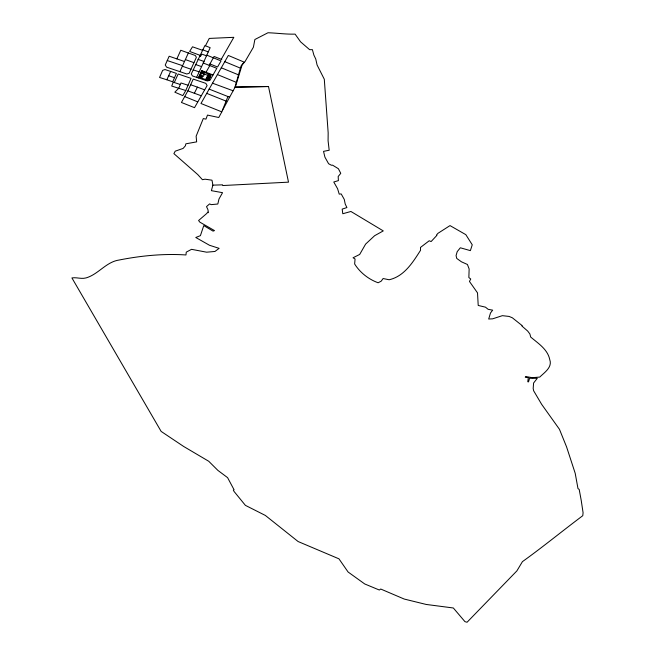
<?xml version="1.0" encoding="UTF-8"?>
<svg xmlns="http://www.w3.org/2000/svg" width="655" height="655" viewBox="0 0 655 655"><rect width="100%" height="100%" fill="white"/><g stroke="black" fill="none" stroke-linecap="round" stroke-linejoin="round"><path stroke-width="0.98" d="M212.891 185.136L211.385 190.662L222.553 192.676L218.983 199.005L217.828 204.008L211.221 204.638L209.592 203.901L206.497 206.636L207.872 209.485L208.495 212.654L207.479 212.122L207.086 213.186L198.58 220.522L199.857 222.151L214.496 230.593L213.063 231.125L203.77 225.598L200.414 235.636L195.779 237.487L209.502 245.273L219.122 248.351L214.955 251.463L206.612 252.191L191.538 249.326L186.257 252.15L185.971 254.959C163.545 253.493 141.038 255.696 119.038 260.043C106.126 261.91 98.234 274.437 86.051 277.916C81.277 279.251 76.684 277.13 71.919 277.925L161.146 431.416L183.637 446.456L208.74 461.267L217.894 470.396L227.596 477.651L234.072 489.784L233.327 490.055L234.015 491.406L245.388 505.349L265.332 515.428L298.115 541.538L338.954 558.83L348.092 572.003L364.72 583.957L379.327 590.024L380.719 589.025L404.217 599.047L426.151 604.442L453.342 607.987L464.944 621.644L467.064 622.25L516.885 570.89L522.428 561.646C542.897 546.982 562.53 530.828 582.778 515.69L583.081 512.742L581.214 500.363L579.192 489.424L577.988 488.581L575.196 473.278L566.559 446.857L559.452 429.287L541.644 404.323L533.645 390.773L533.178 388.481L533.596 383.019L537.28 378.328L529.551 378.271L528.528 381.873L527.758 381.734L528.315 377.73L525.253 377.174L525.744 376.535L532.245 377.681L539.761 377.075C544.428 372.474 552.624 367.267 549.725 359.521C547.703 349.336 538.058 343.318 530.697 337.055L529.887 333.968L527.66 331.037L521.92 326.034L522.305 325.731L512.341 317.79L509.066 316.43L502.369 315.669L492.601 318.838L488.695 319.018L490.497 312.975L492.658 310.151L488.131 309.316L485.47 307.162L478.207 305.451L477.52 292.891L469.447 281.445L470.732 279.014L468.857 277.532L469.144 268.976L467.424 264.481L461.431 261.795L456.756 258.438L456.068 255.597L457.198 251.651L460.334 247.786L470.372 250.628L472.247 244.798L465.82 234.646L450.01 225.598L437.958 233.319L436.582 234.875L436.901 235.333L431.121 241.556L429.221 240.762L420.477 247.443L420.543 250.292C412.838 262.36 404.176 276.41 389.127 279.759L383.101 278.522L381.235 281.134L378.14 282.764C368.65 279.349 360.013 272.586 354.642 263.99L355.059 258.979L353.045 257.767L359.693 254.435L365.613 244.11L374.635 235.694L383.273 230.904L350.916 211.475L342.786 213.743L342.188 209.109L346.904 207.553L345.201 204.008L344.268 199.407L341.19 193.921L339.224 194.126L337.587 188.73L333.772 182L338.398 180.616L338.177 176.514L340.764 173.346L338.389 168.72L332.609 165.175L331.397 165.232L328.589 163.725L324.921 157.143L323.529 151.354L329.187 150.249L328.081 140.727L328.171 132.883L324.299 79.239L317.085 64.992L315.751 59.007L313.884 55.11L312.394 49.657L309.635 49.674L300.604 41.863L295.094 34.117C285.948 34.387 277.18 33.069 267.985 32.75L254.869 39.513L253.395 47.225L245.003 61.611L242.113 64.91L235.309 87.115L268.501 86.526L288.503 182.155L222.626 185.545L222.594 184.849L212.891 185.136L211.991 180.191L205.048 179.192L202.444 179.707L197.769 174.582L173.894 153.638L175.221 151.174L183.105 148.423L185.406 145.778L185.848 143.822L196.656 141.865L196.132 136.199L203.287 118.563L205.948 119.136L207.496 115.084L218.754 117.515L221.808 111.858L227.932 96.539M222.356 110.548L234.834 87.655L241.015 66.032L244.119 62.119L228.325 55.454L200.962 103.49L221.808 111.858M188.067 85.232L180.985 82.98L178.741 88.286L174.82 92.183L182.827 95.622L185.774 90.521L191.047 78.346L178.168 73.99L174.271 82.538M184.489 61.513L169.17 56.24L165.24 65.025L166.624 67.17L186.814 73.999L189.156 73.286L196.377 57.304L195.305 55.487L180.772 50.263L176.85 58.885M179.888 71.657L188.411 52.85M187.87 90.881L193.241 79.091L205.85 83.365L207.111 85.576L194.519 107.674L181.427 102.467L187.87 90.881L201.241 95.761M198.35 77.929L201.658 70.642L213.031 74.948M199.619 77.577L202.248 71.788L210.001 74.457L207.373 80.246M201.241 78.133L201.789 76.922M201.527 78.109L202.477 76.005M203.435 73.9L204.393 71.796L201.576 70.83M205.752 79.689L206.3 78.477L209.158 79.517M205.858 79.599L208.249 74.343L211.066 75.309L208.675 80.573L198.711 77.143M197.982 59.351L203.967 61.447L203.263 63.019L210.165 47.668L204.884 45.58L191.26 73.966L192.464 75.947L207.307 80.95L210.001 80.262L216.813 68.316L203.263 63.019L196.606 77.347M166.82 79.763L172.707 81.809L176.4 73.385L165.003 69.528L162.653 70.363L159.55 77.462L166.82 79.763L170.652 71.444M194.306 93.403L197.401 87.123L204.647 89.858M205.441 45.801L209.256 38.424L233.819 37.319L221.267 59.302M209.182 65.336L214.054 56.461L221.832 59.523M205.998 72.287L209.837 65.59M234.981 87.123L268.501 86.526M199.456 56.15L200.455 56.469L201.887 54.152L206.505 55.798M185.774 90.521L171.708 86.051L173.264 82.211L180.338 84.495M168.662 75.751L174.508 77.691M167.246 60.538L182.589 65.697M193.159 69.839L199.161 71.853M201.101 71.878L203.918 72.844M201.609 73.196L209.363 75.865M200.618 72.934L204.393 74.228L203.435 76.332L199.669 75.038M207.774 75.391L210.591 76.365M207.291 76.447L210.108 77.413M206.816 77.495L209.633 78.469M199.185 76.086L202.002 77.061M202.452 50.271L192.496 46.808L189.647 51.434L199.865 55.266M182.352 66.229L191.023 69.242M195.599 64.526L201.593 66.622M190.654 84.765L197.401 87.123M185.365 59.58L193.945 62.667M212.433 83.152L233.147 90.791M202.698 49.788L208.257 51.909M209.043 89.064L229.692 97.235M209.936 63.953L217.566 66.99L221.038 60.907L206.792 55.159M206.595 93.321L226.032 101.091M184.743 96.588L197.72 101.861M221.259 67.768L238.494 74.858M217.37 74.547L236.349 82.35M224.771 61.66L240.418 68.136"/></g></svg>
